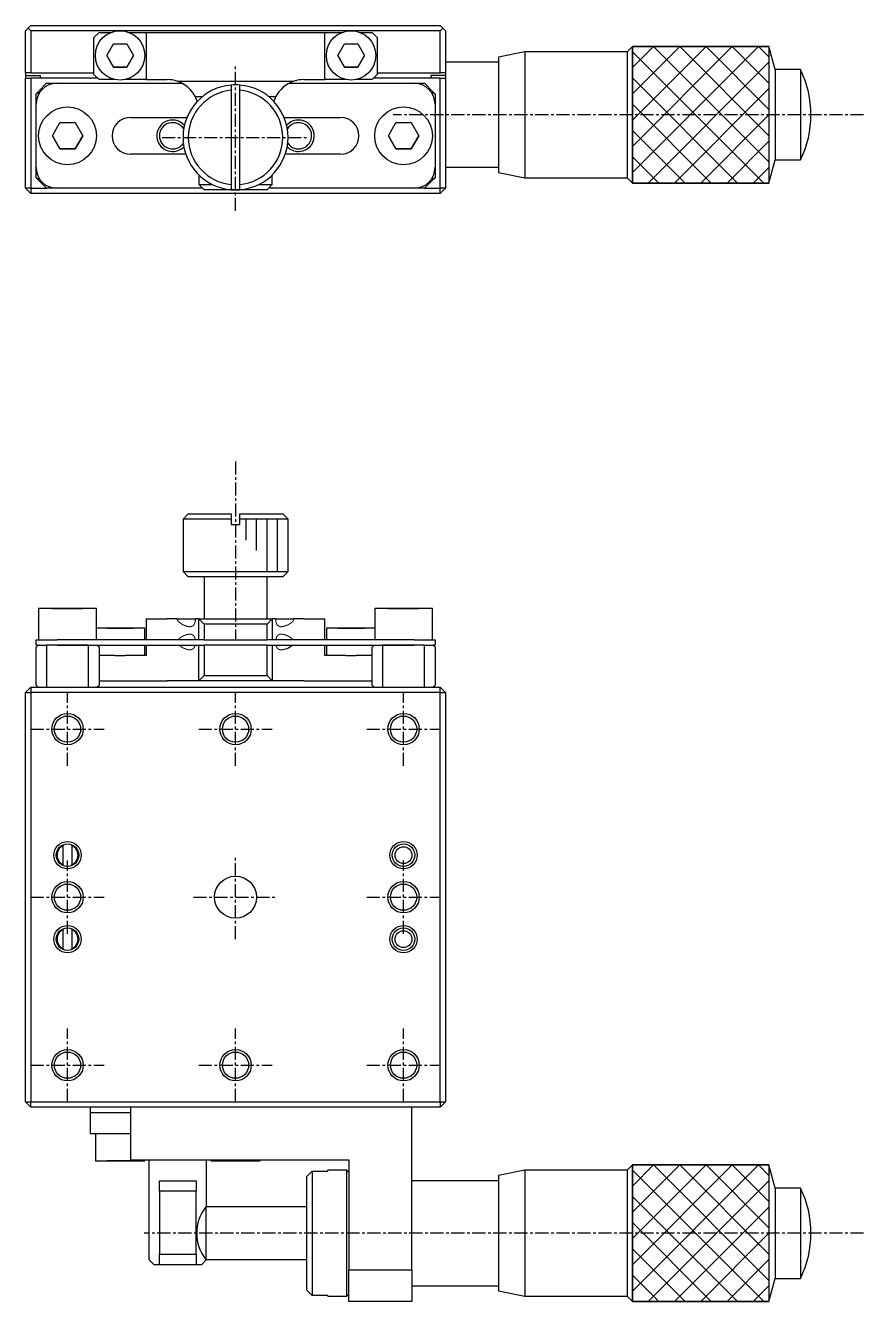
# Model space of a CAD drawing. Extents: x 10 to 355, y 10 to 230.
# Drawn here: x 122.7 to 202.5, y 108.5 to 230 of the extents above; entities that cross this region are included whole.
import ezdxf

# ---------------------------------------------------------------- set-up
doc = ezdxf.new("R2010")
doc.units = 0
doc.linetypes.add('CENTER', pattern=[2, 1.25, -0.25, 0.25, -0.25])
doc.layers.get('0').update_dxf_attribs({"linetype": 'CONTINUOUS'})
doc.layers.add('CENTER', color=1, linetype='CENTER')

msp = doc.modelspace()

# ---------------------------------------------------------------- linework, layer by layer
at = {"color": 7, "linetype": 'CONTINUOUS'}
for p, q in [((122.694926, 229.5), (122.944926, 229.75)), ((123.194926, 230), (122.944926, 229.75)), ((122.944926, 229.75), (123.194926, 229.5)), ((123.194926, 230), (162.194926, 230)), ((162.194926, 230), (162.444926, 229.75)), ((162.194926, 229.5), (162.444926, 229.75)), ((162.444926, 229.75), (162.694926, 229.5)), ((122.694926, 225.5), (122.694926, 229.5)), ((131.694926, 229.5), (123.194926, 229.5)), ((123.194926, 229.5), (123.194926, 225.5)), ((129.194926, 228.85), (129.694926, 229.35)), ((129.194926, 225.35), (129.194926, 228.85)), ((129.694926, 229.35), (130.86879, 229.35)), ((153.694926, 229.5), (131.694926, 229.5)), ((132.521062, 229.35), (134.194926, 229.35)), ((134.194926, 229.35), (134.194926, 224.85)), ((134.194926, 229.35), (151.194926, 229.35)), ((151.194926, 224.85), (151.194926, 229.35)), ((151.194926, 229.35), (152.86879, 229.35)), ((162.194926, 229.5), (153.694926, 229.5)), ((154.521062, 229.35), (155.694926, 229.35)), ((155.694926, 229.35), (156.194926, 228.85)), ((156.194926, 228.85), (156.194926, 225.35)), ((162.194926, 225.5), (162.194926, 229.5)), ((162.694926, 229.5), (162.694926, 225.5)), ((130.424755, 227.15), (131.059841, 228.25)), ((131.059841, 228.25), (132.330011, 228.25)), ((132.330011, 228.25), (132.965097, 227.15)), ((152.424755, 227.15), (153.059841, 228.25)), ((153.059841, 228.25), (154.330011, 228.25)), ((154.330011, 228.25), (154.965097, 227.15)), ((170.244925, 227.499996), (167.744926, 226.999997)), ((170.244925, 227.499996), (170.244925, 215.500004)), ((179.99493, 227.499996), (170.244925, 227.499996)), ((180.494932, 227.999999), (179.99493, 227.499996)), ((179.99493, 227.499996), (179.99493, 215.500004)), ((180.494932, 227.999999), (193.494933, 227.999999)), ((180.494932, 215.000001), (180.494932, 227.999999)), ((194.084421, 225.8), (193.494933, 227.999999)), ((193.494933, 227.999999), (193.494933, 215.000001)), ((131.059841, 226.05), (130.424755, 227.15)), ((130.424755, 227.15), (131.059841, 226.05)), ((132.330011, 226.05), (131.059841, 226.05)), ((131.059841, 226.05), (132.330011, 226.05)), ((132.965097, 227.15), (132.330011, 226.05)), ((132.330011, 226.05), (132.965097, 227.15)), ((153.059841, 226.05), (152.424755, 227.15)), ((152.424755, 227.15), (153.059841, 226.05)), ((154.330011, 226.05), (153.059841, 226.05)), ((153.059841, 226.05), (154.330011, 226.05)), ((154.965097, 227.15), (154.330011, 226.05)), ((154.330011, 226.05), (154.965097, 227.15)), ((167.744926, 226.5), (162.694926, 226.5)), ((167.744926, 226.999997), (167.744926, 216.000003)), ((123.194926, 225.5), (122.694926, 225.5)), ((122.694926, 225.5), (122.694926, 225.25)), ((122.694926, 225.25), (124.094926, 225.25)), ((122.694926, 225.25), (122.694926, 225)), ((122.694926, 214.5), (122.694926, 225)), ((122.694926, 225), (123.194926, 225)), ((123.194926, 225.5), (129.194926, 225.5)), ((123.194926, 225), (123.194926, 214.5)), ((129.544926, 225), (123.194926, 225)), ((124.094926, 225.25), (124.094926, 225)), ((129.694926, 224.85), (129.194926, 225.35)), ((131.212743, 224.85), (129.694926, 224.85)), ((134.194926, 224.85), (132.177109, 224.85)), ((134.194926, 224.85), (136.194926, 224.85)), ((149.194926, 224.85), (151.194926, 224.85)), ((153.212743, 224.85), (151.194926, 224.85)), ((155.694926, 224.85), (154.177109, 224.85)), ((156.194926, 225.35), (155.694926, 224.85)), ((162.194926, 225), (155.844926, 225)), ((156.194926, 225.5), (162.194926, 225.5)), ((162.694926, 225.25), (161.294926, 225.25)), ((161.294926, 225.25), (161.294926, 225)), ((162.694926, 225.5), (162.194926, 225.5)), ((162.194926, 214.5), (162.194926, 225)), ((162.194926, 225), (162.694926, 225)), ((162.694926, 225.5), (162.694926, 225.25)), ((162.694926, 225.25), (162.694926, 225)), ((162.694926, 225), (162.694926, 214.5)), ((194.084421, 225.8), (194.084421, 217.2)), ((196.494932, 225.8), (194.084421, 225.8)), ((196.494932, 225.8), (196.494932, 217.2)), ((123.694926, 223.5), (123.894926, 223.7)), ((124.694926, 224.5), (123.894926, 223.7)), ((123.894926, 223.7), (123.894926, 223.37178)), ((124.694926, 224.5), (125.694926, 224.5)), ((125.694926, 224.5), (137.600773, 224.5)), ((137.131676, 224.7), (148.258176, 224.7)), ((142.294926, 224.333974), (142.294926, 223.832187)), ((142.294926, 223.832187), (142.294926, 214.867813)), ((143.094926, 223.832187), (143.094926, 224.333974)), ((143.094926, 214.867813), (143.094926, 223.832187)), ((147.78902, 224.5), (159.694926, 224.5)), ((159.694926, 224.5), (160.694926, 224.5)), ((161.494926, 223.7), (160.694926, 224.5)), ((161.494926, 223.37178), (161.494926, 223.7)), ((161.494926, 223.7), (161.694926, 223.5)), ((123.694926, 222.5), (123.694926, 223.5)), ((123.694926, 216.5), (123.694926, 222.5)), ((139.504707, 223.2), (138.874012, 223.2)), ((146.51584, 223.2), (145.885145, 223.2)), ((161.694926, 223.5), (161.694926, 222.5)), ((161.694926, 222.5), (161.694926, 216.5)), ((132.694926, 221.25), (138.069994, 221.25)), ((147.319858, 221.25), (152.694926, 221.25)), ((125.25155, 219.5), (125.973238, 220.75)), ((125.973238, 220.75), (127.416614, 220.75)), ((127.416614, 220.75), (128.138302, 219.5)), ((157.25155, 219.5), (157.973238, 220.75)), ((157.973238, 220.75), (159.416614, 220.75)), ((159.416614, 220.75), (160.138302, 219.5)), ((125.973238, 218.25), (125.25155, 219.5)), ((125.25155, 219.5), (125.973238, 218.25)), ((128.138302, 219.5), (127.416614, 218.25)), ((127.416614, 218.25), (128.138302, 219.5)), ((157.973238, 218.25), (157.25155, 219.5)), ((157.25155, 219.5), (157.973238, 218.25)), ((160.138302, 219.5), (159.416614, 218.25)), ((159.416614, 218.25), (160.138302, 219.5)), ((127.416614, 218.25), (125.973238, 218.25)), ((125.973238, 218.25), (127.416614, 218.25)), ((137.957838, 217.75), (132.694926, 217.75)), ((152.694926, 217.75), (147.432014, 217.75)), ((159.416614, 218.25), (157.973238, 218.25)), ((157.973238, 218.25), (159.416614, 218.25)), ((123.694926, 215.5), (123.694926, 216.5)), ((161.694926, 216.5), (161.694926, 215.5)), ((162.694926, 216.5), (167.744926, 216.5)), ((193.494933, 215.000001), (194.084421, 217.2)), ((194.084421, 217.2), (196.494932, 217.2)), ((123.894926, 215.3), (123.694926, 215.5)), ((123.894926, 215.62822), (123.894926, 215.3)), ((123.894926, 215.3), (124.694926, 214.5)), ((139.194926, 215.779286), (139.194926, 214.85)), ((146.194926, 214.85), (146.194926, 215.779286)), ((160.694926, 214.5), (161.494926, 215.3)), ((161.494926, 215.3), (161.494926, 215.62822)), ((161.694926, 215.5), (161.494926, 215.3)), ((167.744926, 216.000003), (170.244925, 215.500004)), ((170.244925, 215.500004), (179.99493, 215.500004)), ((179.99493, 215.500004), (180.494932, 215.000001)), ((123.194926, 214.5), (122.694926, 214.5)), ((122.694926, 214.5), (123.194926, 214)), ((123.194926, 214.5), (124.694926, 214.5)), ((123.194926, 214.5), (123.194926, 214)), ((162.194926, 214), (123.194926, 214)), ((125.694926, 214.5), (124.694926, 214.5)), ((139.544926, 214.5), (125.694926, 214.5)), ((139.194926, 214.85), (140.515476, 214.85)), ((139.694926, 214.35), (139.194926, 214.85)), ((142.694926, 214.35), (139.694926, 214.35)), ((142.294926, 214.867813), (142.294926, 214.366026)), ((145.694926, 214.35), (142.694926, 214.35)), ((143.094926, 214.366026), (143.094926, 214.867813)), ((144.874375, 214.85), (146.194926, 214.85)), ((146.194926, 214.85), (145.694926, 214.35)), ((159.694926, 214.5), (145.844926, 214.5)), ((160.694926, 214.5), (159.694926, 214.5)), ((160.694926, 214.5), (162.194926, 214.5)), ((162.694926, 214.5), (162.194926, 214.5)), ((162.194926, 214), (162.194926, 214.5)), ((162.194926, 214), (162.694926, 214.5)), ((193.494933, 215.000001), (180.494932, 215.000001)), ((138.194926, 183.5), (137.694926, 183)), ((138.194926, 183.5), (142.294926, 183.5)), ((138.194926, 183.5), (142.294926, 183.5)), ((142.294926, 183.5), (142.294926, 183)), ((143.094926, 183.5), (147.194926, 183.5)), ((143.094926, 183.5), (147.194926, 183.5)), ((143.094926, 183), (143.094926, 183.5)), ((147.694926, 183), (147.194926, 183.5)), ((142.294926, 183), (137.694926, 183)), ((137.694926, 183), (137.694926, 178)), ((142.294926, 183), (142.294926, 182.5)), ((142.294926, 182.5), (143.094926, 182.5)), ((142.294926, 182.5), (143.094926, 182.5)), ((147.694926, 183), (143.094926, 183)), ((143.094926, 182.5), (143.094926, 183)), ((147.694926, 178), (147.694926, 183)), ((137.694926, 178), (142.694926, 178)), ((137.694926, 178), (138.194926, 177.5)), ((142.694926, 177.5), (138.194926, 177.5)), ((139.694926, 177.5), (139.694926, 173.5)), ((142.694926, 178), (147.694926, 178)), ((147.194926, 177.5), (142.694926, 177.5)), ((145.694926, 173.5), (145.694926, 177.5)), ((147.194926, 177.5), (147.694926, 178)), ((129.444926, 174.5), (123.944926, 174.5)), ((126.694926, 174.5), (123.944926, 174.5)), ((123.944926, 174.5), (123.944926, 171.5)), ((125.25155, 174.5), (125.973238, 174.5)), ((125.973238, 174.5), (125.25155, 174.5)), ((125.973238, 174.5), (127.416614, 174.5)), ((127.416614, 174.5), (125.973238, 174.5)), ((129.444926, 174.5), (126.694926, 174.5)), ((127.416614, 174.5), (128.138302, 174.5)), ((128.138302, 174.5), (127.416614, 174.5)), ((129.444926, 171.5), (129.444926, 174.5)), ((161.444926, 174.5), (155.944926, 174.5)), ((158.694926, 174.5), (155.944926, 174.5)), ((155.944926, 174.5), (155.944926, 171.5)), ((157.25155, 174.5), (157.973238, 174.5)), ((157.973238, 174.5), (157.25155, 174.5)), ((157.973238, 174.5), (159.416614, 174.5)), ((159.416614, 174.5), (157.973238, 174.5)), ((161.444926, 174.5), (158.694926, 174.5)), ((159.416614, 174.5), (160.138302, 174.5)), ((160.138302, 174.5), (159.416614, 174.5)), ((161.444926, 171.5), (161.444926, 174.5)), ((134.044926, 172.6), (129.444926, 172.6)), ((131.694926, 172.6), (129.444926, 172.6)), ((130.424755, 172.6), (131.059841, 172.6)), ((131.059841, 172.6), (130.424755, 172.6)), ((131.059841, 172.6), (132.330011, 172.6)), ((132.330011, 172.6), (131.059841, 172.6)), ((134.044926, 172.6), (131.694926, 172.6)), ((132.330011, 172.6), (132.965097, 172.6)), ((132.965097, 172.6), (132.330011, 172.6)), ((134.044926, 171.5), (134.044926, 172.6)), ((134.194926, 173.5), (134.194926, 171.5)), ((134.194926, 173.5), (136.194926, 173.5)), ((137.131676, 173.5), (136.194926, 173.5)), ((137.131676, 173.5), (138.874012, 173.5)), ((139.194926, 173.5), (138.874012, 173.5)), ((139.194926, 171.5), (139.194926, 173.5)), ((139.694926, 173), (139.194926, 173.5)), ((139.194926, 173.5), (141.444926, 173.5)), ((139.694926, 173), (139.694926, 171.5)), ((145.694926, 173), (139.694926, 173)), ((141.444926, 173.5), (143.944926, 173.5)), ((143.944926, 173.5), (146.194926, 173.5)), ((146.194926, 173.5), (145.694926, 173)), ((145.694926, 171.5), (145.694926, 173)), ((146.194926, 173.5), (146.194926, 171.5)), ((146.51584, 173.5), (146.194926, 173.5)), ((146.51584, 173.5), (148.258176, 173.5)), ((149.194926, 173.5), (148.258176, 173.5)), ((149.194926, 173.5), (151.194926, 173.5)), ((151.194926, 171.5), (151.194926, 173.5)), ((155.944926, 172.6), (151.344926, 172.6)), ((153.694926, 172.6), (151.344926, 172.6)), ((151.344926, 172.6), (151.344926, 171.5)), ((152.424755, 172.6), (153.059841, 172.6)), ((153.059841, 172.6), (152.424755, 172.6)), ((153.059841, 172.6), (154.330011, 172.6)), ((154.330011, 172.6), (153.059841, 172.6)), ((155.944926, 172.6), (153.694926, 172.6)), ((154.330011, 172.6), (154.965097, 172.6)), ((154.965097, 172.6), (154.330011, 172.6)), ((123.694926, 171), (123.694926, 171.5)), ((123.694926, 171.5), (125.694926, 171.5)), ((139.544926, 171.5), (125.694926, 171.5)), ((139.694926, 171.5), (139.544926, 171.5)), ((139.694926, 171.5), (145.694926, 171.5)), ((145.844926, 171.5), (145.694926, 171.5)), ((159.694926, 171.5), (145.844926, 171.5)), ((159.694926, 171.5), (161.694926, 171.5)), ((161.694926, 171.5), (161.694926, 171)), ((123.894926, 171), (123.694926, 170.8)), ((123.894926, 171), (123.694926, 171)), ((123.694926, 167.2), (123.694926, 170.8)), ((123.894926, 171), (124.694926, 171)), ((124.694926, 171), (124.694926, 167)), ((125.694926, 171), (124.694926, 171)), ((125.694926, 171), (124.694926, 171)), ((128.694926, 171), (125.694926, 171)), ((125.694926, 171), (128.694926, 171)), ((128.694926, 167), (128.694926, 171)), ((128.694926, 171), (139.544926, 171)), ((129.694926, 170.8), (129.494926, 171)), ((129.694926, 170.8), (129.694926, 167.2)), ((134.044926, 170), (134.044926, 171)), ((134.194926, 171), (134.194926, 170)), ((139.194926, 167.6), (139.194926, 171)), ((139.544926, 171), (139.694926, 171)), ((139.694926, 171), (139.694926, 168.1)), ((145.694926, 171), (139.694926, 171)), ((145.694926, 168.1), (145.694926, 171)), ((145.694926, 171), (145.844926, 171)), ((145.844926, 171), (156.694926, 171)), ((146.194926, 171), (146.194926, 167.6)), ((151.194926, 170), (151.194926, 171)), ((151.344926, 171), (151.344926, 170)), ((155.894926, 171), (155.694926, 170.8)), ((155.694926, 167.2), (155.694926, 170.8)), ((156.694926, 171), (156.694926, 167)), ((159.694926, 171), (156.694926, 171)), ((156.694926, 171), (159.694926, 171)), ((160.694926, 171), (159.694926, 171)), ((160.694926, 171), (159.694926, 171)), ((160.694926, 167), (160.694926, 171)), ((160.694926, 171), (161.494926, 171)), ((161.694926, 170.8), (161.494926, 171)), ((161.694926, 171), (161.494926, 171)), ((161.694926, 170.8), (161.694926, 167.2)), ((131.212743, 170), (129.694926, 170)), ((131.212743, 170), (131.694926, 170)), ((131.694926, 170), (132.177109, 170)), ((134.194926, 170), (132.177109, 170)), ((153.212743, 170), (151.194926, 170)), ((153.212743, 170), (153.694926, 170)), ((153.694926, 170), (154.177109, 170)), ((155.694926, 170), (154.177109, 170)), ((139.194926, 167.6), (139.694926, 168.1)), ((139.694926, 168.1), (145.694926, 168.1)), ((145.694926, 168.1), (146.194926, 167.6)), ((123.194926, 167), (122.694926, 166.5)), ((122.694926, 166.5), (123.194926, 166.5)), ((122.694926, 127.5), (122.694926, 166.5)), ((123.194926, 167), (123.194926, 166.5)), ((123.194926, 167), (124.694926, 167)), ((162.194926, 166.5), (123.194926, 166.5)), ((123.194926, 166.5), (123.194926, 127.5)), ((123.694926, 167.2), (123.894926, 167)), ((124.694926, 167), (128.694926, 167)), ((124.694926, 167), (128.694926, 167)), ((128.694926, 167), (156.694926, 167)), ((129.494926, 167), (129.694926, 167.2)), ((129.694926, 167.6), (136.194926, 167.6)), ((139.194926, 167.6), (136.194926, 167.6)), ((146.194926, 167.6), (139.194926, 167.6)), ((149.194926, 167.6), (146.194926, 167.6)), ((149.194926, 167.6), (155.694926, 167.6)), ((155.694926, 167.2), (155.894926, 167)), ((156.694926, 167), (160.694926, 167)), ((156.694926, 167), (160.694926, 167)), ((160.694926, 167), (162.194926, 167)), ((161.494926, 167), (161.694926, 167.2)), ((162.194926, 166.5), (162.194926, 167)), ((162.694926, 166.5), (162.194926, 167)), ((162.194926, 127.5), (162.194926, 166.5)), ((162.194926, 166.5), (162.694926, 166.5)), ((162.694926, 166.5), (162.694926, 127.5)), ((126.294926, 151.998389), (126.294926, 151.916515)), ((126.294926, 150.083485), (126.294926, 151.916515)), ((127.094926, 151.916515), (127.094926, 151.998389)), ((127.094926, 151.916515), (127.094926, 150.083485)), ((126.294926, 150.083485), (126.294926, 150.001611)), ((127.094926, 150.001611), (127.094926, 150.083485)), ((126.294926, 143.998389), (126.294926, 143.916515)), ((126.294926, 142.083485), (126.294926, 143.916515)), ((127.094926, 143.916515), (127.094926, 143.998389)), ((127.094926, 143.916515), (127.094926, 142.083485)), ((126.294926, 142.083485), (126.294926, 142.001611)), ((127.094926, 142.001611), (127.094926, 142.083485)), ((122.694926, 127.5), (123.194926, 127.5)), ((122.694926, 127.5), (123.194926, 127)), ((123.194926, 127.5), (162.194926, 127.5)), ((123.194926, 127), (123.194926, 127.5)), ((162.194926, 127), (123.194926, 127)), ((128.894926, 126.5), (128.894926, 127)), ((128.894926, 124.5), (128.894926, 126.5)), ((128.894926, 126.5), (132.694926, 126.5)), ((132.694926, 127), (132.694926, 122)), ((159.494926, 111.5), (159.494926, 127)), ((162.194926, 127.5), (162.694926, 127.5)), ((162.194926, 127.5), (162.194926, 127)), ((162.194926, 127), (162.694926, 127.5)), ((128.894926, 124.5), (132.694926, 124.5)), ((129.344926, 124.5), (129.344926, 121.9)), ((129.344926, 121.9), (134.044926, 121.9)), ((129.344926, 121.9), (131.694926, 121.9)), ((130.424755, 121.9), (131.059841, 121.9)), ((131.059841, 121.9), (130.424755, 121.9)), ((131.059841, 121.9), (132.330011, 121.9)), ((132.330011, 121.9), (131.059841, 121.9)), ((131.694926, 121.9), (134.044926, 121.9)), ((132.330011, 121.9), (132.965097, 121.9)), ((132.965097, 121.9), (132.330011, 121.9)), ((132.694926, 122), (153.494926, 122)), ((134.044926, 121.9), (134.044926, 122)), ((134.444926, 122), (134.444926, 112.5)), ((139.944926, 117.499996), (139.944926, 122)), ((140.344926, 122), (140.344926, 121.9)), ((140.344926, 121.9), (145.044926, 121.9)), ((140.344926, 121.9), (142.694926, 121.9)), ((141.424755, 121.9), (142.059841, 121.9)), ((142.059841, 121.9), (141.424755, 121.9)), ((142.059841, 121.9), (143.330011, 121.9)), ((143.330011, 121.9), (142.059841, 121.9)), ((142.694926, 121.9), (145.044926, 121.9)), ((143.330011, 121.9), (143.965097, 121.9)), ((143.965097, 121.9), (143.330011, 121.9)), ((145.044926, 121.9), (145.044926, 122)), ((151.444926, 122), (153.494926, 122)), ((153.494926, 122), (153.494926, 111.5)), ((149.494926, 120.408327), (149.994926, 120.91608)), ((149.494926, 109.591673), (149.494926, 120.408327)), ((149.494926, 119.643559), (149.494926, 120.408327)), ((149.994926, 120.91608), (149.994926, 109.08392)), ((149.994926, 120.91608), (151.494926, 120.91608)), ((151.494926, 120.91608), (151.494926, 121)), ((151.494926, 120.91608), (151.494926, 121)), ((153.294926, 121), (151.494926, 121)), ((153.294926, 109), (153.294926, 121)), ((153.494926, 120.8), (153.294926, 121)), ((170.244925, 120.999996), (167.744926, 120.499997)), ((167.744926, 120.499997), (167.744926, 109.500003)), ((170.244925, 120.999996), (170.244925, 109.000004)), ((179.99493, 120.999996), (170.244925, 120.999996)), ((180.494932, 121.499999), (179.99493, 120.999996)), ((179.99493, 120.999996), (179.99493, 109.000004)), ((180.494932, 121.499999), (193.494933, 121.499999)), ((180.494932, 108.500001), (180.494932, 121.499999)), ((194.084421, 119.3), (193.494933, 121.499999)), ((193.494933, 121.499999), (193.494933, 108.500001)), ((135.444926, 120), (138.944926, 120)), ((135.444926, 119), (135.444926, 120)), ((138.944926, 120), (138.944926, 119)), ((167.744926, 120), (159.494926, 120)), ((194.084421, 119.3), (194.084421, 110.7)), ((196.494932, 119.3), (194.084421, 119.3)), ((196.494932, 119.3), (196.494932, 110.7)), ((138.944926, 119), (135.444926, 119)), ((135.444926, 119), (135.444926, 113)), ((138.944926, 113), (138.944926, 119)), ((139.872435, 117.499996), (139.872435, 112.500004)), ((149.494926, 117.499996), (139.872435, 117.499996)), ((135.444926, 113), (138.944926, 113)), ((135.444926, 112), (135.444926, 113)), ((138.944926, 113), (138.944926, 112)), ((134.444926, 112.5), (134.944926, 112)), ((135.444926, 112), (134.944926, 112)), ((138.944926, 112), (135.444926, 112)), ((139.444926, 112), (138.944926, 112)), ((139.444926, 112), (139.944926, 112.5)), ((139.872435, 112.500004), (149.494926, 112.500004)), ((153.494926, 111.5), (159.494926, 111.5)), ((153.494926, 108.5), (153.494926, 111.5)), ((159.494926, 111.5), (159.494926, 108.5)), ((193.494933, 108.500001), (194.084421, 110.7)), ((194.084421, 110.7), (196.494932, 110.7)), ((149.494926, 109.591673), (149.494926, 110.356441)), ((149.994926, 109.08392), (149.494926, 109.591673)), ((159.494926, 110), (167.744926, 110)), ((167.744926, 109.500003), (170.244925, 109.000004)), ((151.494926, 109.08392), (149.994926, 109.08392)), ((151.494926, 109), (151.494926, 109.08392)), ((151.494926, 109), (151.494926, 109.08392)), ((151.494926, 109), (153.294926, 109)), ((153.294926, 109), (153.494926, 109.2)), ((159.494926, 108.5), (153.494926, 108.5)), ((170.244925, 109.000004), (179.99493, 109.000004)), ((179.99493, 109.000004), (180.494932, 108.500001)), ((193.494933, 108.500001), (180.494932, 108.500001))]:
    msp.add_line(p, q, dxfattribs=at)
at = {"color": 3, "linetype": 'CONTINUOUS'}
for p, q in [((180.494932, 227.999999), (180.494932, 215.000001)), ((193.494933, 227.999999), (180.494932, 227.999999)), ((180.494932, 225.994932), (182.499999, 227.999999)), ((180.494932, 223.494932), (184.999999, 227.999999)), ((180.494932, 220.994932), (187.499999, 227.999999)), ((180.494932, 218.494932), (189.999999, 227.999999)), ((180.494932, 215.994932), (192.499999, 227.999999)), ((180.494932, 227.505068), (192.999999, 215.000001)), ((182.500001, 227.999999), (193.494933, 217.005067)), ((185.000001, 227.999999), (193.494933, 219.505067)), ((187.500001, 227.999999), (193.494933, 222.005067)), ((190.000001, 227.999999), (193.494933, 224.505067)), ((192.500001, 227.999999), (193.494933, 227.005067)), ((193.494933, 227.999999), (193.494933, 215.000001)), ((182.000001, 215.000001), (193.494933, 226.494933)), ((180.494932, 225.005068), (190.499999, 215.000001)), ((184.500001, 215.000001), (193.494933, 223.994933)), ((180.494932, 222.505068), (187.999999, 215.000001)), ((187.000001, 215.000001), (193.494933, 221.494933)), ((180.494932, 220.005068), (185.499999, 215.000001)), ((189.500001, 215.000001), (193.494933, 218.994933)), ((180.494932, 217.505068), (182.999999, 215.000001)), ((192.000001, 215.000001), (193.494933, 216.494933)), ((180.494932, 215.005068), (180.499999, 215.000001)), ((180.494932, 215.000001), (193.494933, 215.000001)), ((143.694926, 181), (143.694926, 183)), ((144.694926, 180), (144.694926, 183)), ((145.694926, 178), (145.694926, 183)), ((146.694926, 178), (146.694926, 183)), ((180.494932, 121.499999), (180.494932, 108.500001)), ((193.494933, 121.499999), (180.494932, 121.499999)), ((180.494932, 119.494932), (182.499999, 121.499999)), ((180.494932, 116.994932), (184.999999, 121.499999)), ((180.494932, 114.494932), (187.499999, 121.499999)), ((180.494932, 111.994932), (189.999999, 121.499999)), ((180.494932, 109.494932), (192.499999, 121.499999)), ((180.494932, 121.005068), (192.999999, 108.500001)), ((182.500001, 121.499999), (193.494933, 110.505067)), ((185.000001, 121.499999), (193.494933, 113.005067)), ((187.500001, 121.499999), (193.494933, 115.505067)), ((190.000001, 121.499999), (193.494933, 118.005067)), ((192.500001, 121.499999), (193.494933, 120.505067)), ((193.494933, 121.499999), (193.494933, 108.500001)), ((182.000001, 108.500001), (193.494933, 119.994933)), ((180.494932, 118.505068), (190.499999, 108.500001)), ((184.500001, 108.500001), (193.494933, 117.494933)), ((180.494932, 116.005068), (187.999999, 108.500001)), ((187.000001, 108.500001), (193.494933, 114.994933)), ((180.494932, 113.505068), (185.499999, 108.500001)), ((189.500001, 108.500001), (193.494933, 112.494933)), ((180.494932, 111.005068), (182.999999, 108.500001)), ((192.000001, 108.500001), (193.494933, 109.994933)), ((180.494932, 108.505068), (180.499999, 108.500001)), ((180.494932, 108.500001), (193.494933, 108.500001))]:
    msp.add_line(p, q, dxfattribs=at)
at = {"color": 7, "linetype": 'CONTINUOUS', "const_width": 0.1}
for points in [[(138.337272, 172.75), (138.190157, 172.763205, -0.127022), (137.302957, 173.20113), (137.213299, 173.296292), (137.154592, 173.393304), (137.131676, 173.5)], [(148.258176, 173.5), (148.232354, 173.386628), (148.177618, 173.297867), (148.092748, 173.20619, -0.156409), (147.052527, 172.75)], [(137.21061, 171.500031), (137.282241, 171.579544, -0.159742), (138.337198, 172.05)], [(147.052643, 172.05), (147.184685, 172.039225, -0.154021), (148.179194, 171.500094)], [(138.337231, 170.55), (138.220263, 170.558584, -0.129835), (137.304313, 170.999892)]]:
    msp.add_lwpolyline(points, format="xyb", dxfattribs=at)
for points in [[(138.874012, 173.5), (138.873646, 173.467276), (138.872552, 173.434536), (138.870732, 173.401894), (138.86819, 173.369465), (138.864928, 173.337362), (138.860949, 173.305699), (138.856256, 173.274591), (138.850838, 173.244054), (138.844679, 173.214037), (138.837793, 173.184627), (138.830191, 173.155911), (138.821885, 173.127976), (138.812888, 173.100911), (138.803212, 173.074803), (138.790734, 173.044855), (138.777243, 173.016213), (138.762782, 172.98895), (138.747391, 172.963139), (138.731111, 172.938853), (138.713984, 172.916165), (138.694378, 172.893279), (138.673745, 172.872173), (138.652153, 172.852847), (138.629668, 172.835301), (138.606357, 172.819536), (138.582288, 172.805552), (138.551525, 172.790663), (138.519586, 172.778246), (138.486581, 172.76821), (138.452616, 172.760464), (138.417801, 172.754917), (138.382244, 172.751477), (138.346054, 172.750053), (138.337272, 172.75)], [(147.052527, 172.75), (147.014695, 172.751044), (146.974638, 172.754591), (146.935532, 172.760781), (146.897526, 172.769745), (146.86077, 172.781617), (146.825414, 172.796527), (146.801162, 172.809083), (146.777604, 172.82335), (146.754804, 172.839332), (146.732827, 172.857029), (146.711737, 172.876446), (146.691598, 172.897584), (146.672474, 172.920445), (146.656468, 172.942087), (146.641208, 172.965195), (146.626727, 172.989694), (146.613057, 173.015514), (146.600231, 173.042582), (146.58828, 173.070825), (146.577237, 173.100171), (146.567133, 173.130548), (146.559202, 173.157451), (146.551917, 173.185172), (146.545284, 173.213621), (146.539311, 173.242707), (146.534007, 173.272342), (146.529378, 173.302436), (146.525431, 173.332899), (146.522176, 173.363642), (146.519407, 173.397397), (146.517427, 173.431464), (146.516237, 173.465709), (146.51584, 173.5)], [(138.337198, 172.05), (138.372402, 172.049101), (138.418797, 172.044994), (138.463724, 172.037343), (138.49323, 172.030028), (138.522077, 172.020878), (138.550181, 172.009849), (138.577459, 171.996899), (138.603829, 171.981984), (138.629208, 171.96506), (138.653513, 171.946085), (138.672834, 171.92873), (138.691446, 171.90984), (138.709304, 171.889451), (138.726362, 171.867596), (138.742576, 171.844311), (138.7579, 171.819631), (138.77229, 171.79359), (138.784177, 171.769524), (138.79538, 171.744323), (138.805883, 171.718068), (138.815668, 171.69084), (138.824719, 171.66272), (138.833018, 171.633789), (138.840548, 171.604128), (138.847291, 171.573817), (138.852042, 171.549576), (138.85633, 171.524953), (138.860153, 171.5)], [(146.529699, 171.5), (146.534771, 171.532393), (146.540654, 171.564279), (146.547336, 171.595556), (146.554803, 171.626119), (146.563044, 171.655863), (146.572044, 171.684684), (146.581792, 171.712478), (146.592288, 171.739197), (146.603567, 171.764948), (146.615602, 171.789679), (146.628366, 171.813337), (146.641832, 171.835871), (146.655974, 171.857229), (146.670764, 171.87736), (146.689973, 171.900589), (146.710206, 171.922064), (146.731398, 171.941779), (146.753483, 171.959731), (146.776395, 171.975916), (146.800069, 171.99033), (146.830191, 172.005689), (146.861482, 172.01861), (146.893837, 172.029182), (146.927148, 172.037489), (146.961311, 172.04362), (146.996218, 172.04766), (147.031763, 172.049696), (147.052643, 172.05)], [(138.841532, 171), (138.833675, 170.968556), (138.824943, 170.937919), (138.815358, 170.908178), (138.80494, 170.879426), (138.793713, 170.851755), (138.781698, 170.825256), (138.768916, 170.80002), (138.753055, 170.772231), (138.736114, 170.746056), (138.718151, 170.721536), (138.699222, 170.698718), (138.679386, 170.677644), (138.658699, 170.65836), (138.635205, 170.639354), (138.610687, 170.622312), (138.585225, 170.607198), (138.558897, 170.593981), (138.531781, 170.582625), (138.503957, 170.573098), (138.466459, 170.563265), (138.427733, 170.556246), (138.38791, 170.551903), (138.347122, 170.550102), (138.337231, 170.55)], [(147.052519, 170.55), (147.050466, 170.550003), (147.014867, 170.551032), (146.979867, 170.553976), (146.945567, 170.558921), (146.912068, 170.565954), (146.879471, 170.575163), (146.847877, 170.586634), (146.817386, 170.600454), (146.793644, 170.613389), (146.770594, 170.62801), (146.748298, 170.644317), (146.726818, 170.662309), (146.706214, 170.681986), (146.686551, 170.703346), (146.667888, 170.726389), (146.652279, 170.748149), (146.637407, 170.771336), (146.623301, 170.795877), (146.609993, 170.821701), (146.597512, 170.848735), (146.585889, 170.876907), (146.575154, 170.906144), (146.565338, 170.936374), (146.556387, 170.96772), (146.54832, 171)]]:
    msp.add_lwpolyline(points, dxfattribs=at)
at = {"color": 7, "linetype": 'CONTINUOUS'}
for centre, radius in [((131.694926, 227.15), 2.35), ((153.694926, 227.15), 2.35), ((126.694926, 219.5), 2.75), ((158.694926, 219.5), 2.75), ((126.694926, 163), 1.25), ((142.694926, 163), 1.25), ((158.694926, 163), 1.25), ((126.694926, 151), 1.075), ((158.694926, 151), 1.075), ((158.694926, 151), 0.8), ((126.694926, 147), 1.25), ((142.694926, 147), 2), ((158.694926, 147), 1.25), ((126.694926, 143), 1.075), ((158.694926, 143), 1.075), ((158.694926, 143), 0.8), ((126.694926, 131), 1.25), ((142.694926, 131), 1.25), ((158.694926, 131), 1.25)]:
    msp.add_circle(centre, radius, dxfattribs=at)
at = {"color": 3, "linetype": 'CONTINUOUS'}
for centre, radius in [((126.694926, 163), 1.5), ((142.694926, 163), 1.5), ((158.694926, 163), 1.5), ((126.694926, 151), 1.3), ((158.694926, 151), 1.3), ((126.694926, 147), 1.5), ((158.694926, 147), 1.5), ((126.694926, 143), 1.3), ((158.694926, 143), 1.3), ((126.694926, 131), 1.5), ((142.694926, 131), 1.5), ((158.694926, 131), 1.5)]:
    msp.add_circle(centre, radius, dxfattribs=at)
at = {"color": 7, "linetype": 'CONTINUOUS'}
for centre, radius, start, end in [((136.194926, 221.85), 3, 71.805128, 90), ((149.194926, 221.85), 3, 90, 108.194872), ((187.749932, 221.5), 9.745001, 333.816209, 26.183791), ((125.694926, 222.5), 2, 90, 180), ((136.194922, 221.849996), 3.000005, 26.743726, 71.805086), ((142.694926, 219.35), 5, 94.588566, 265.411434), ((142.694926, 219.35), 4.5, 95.099689, 264.900311), ((142.694926, 219.35), 5, 85.411434, 94.588566), ((142.694926, 219.35), 5, 274.588566, 85.411434), ((142.694926, 219.35), 4.5, 275.099689, 84.900311), ((149.194934, 221.84999), 3.000012, 108.194966, 153.256222), ((159.694926, 222.5), 2, 0, 90), ((136.194926, 221.85), 3, 17.903998, 26.743684), ((149.194926, 221.85), 3, 153.256316, 162.096002), ((132.694926, 219.5), 1.75, 90, 270), ((152.694926, 219.5), 1.75, 270, 90), ((136.694926, 219.5), 1.25, 31.560816, 180), ((148.694926, 219.5), 1.25, 214.425008, 148.439184), ((136.694926, 219.5), 1.25, 180, 325.574992), ((125.694926, 216.5), 2, 180, 270), ((159.694926, 216.5), 2, 270, 0), ((142.694926, 219.35), 5, 265.411434, 274.588566), ((146.870108, 172.379747), 1.838817, 275.693117, 311.386932), ((126.694926, 151), 1, 113.578178, 246.421822), ((126.694926, 151), 1, 293.578178, 66.421822), ((126.694926, 143), 1, 113.578178, 246.421822), ((126.694926, 143), 1, 293.578178, 66.421822), ((187.749932, 114.999998), 9.745001, 333.816215, 26.183798), ((142.994931, 114.999997), 3.999997, 141.317795, 218.682173)]:
    msp.add_arc(centre, radius, start, end, dxfattribs=at)
at = {"color": 3, "linetype": 'CONTINUOUS'}
for centre, start, end in [((136.694926, 219.5), 41.810315, 270), ((148.694926, 219.5), 270, 138.189685), ((136.694926, 219.5), 270, 316.055477), ((148.694926, 219.5), 223.944523, 270)]:
    msp.add_arc(centre, 1.5, start, end, dxfattribs=at)
at = {"layer": 'CENTER', "color": 1, "linetype": 'CENTER'}
for p, q in [((142.694926, 212.35), (142.694926, 226.35)), ((202.494933, 221.5), (157.694926, 221.5)), ((135.694926, 219.35), (149.694926, 219.35)), ((142.694926, 188.5), (142.694926, 171.5)), ((126.694926, 159.5), (126.694926, 166.5)), ((142.694926, 159.5), (142.694926, 166.5)), ((158.694926, 159.5), (158.694926, 166.5)), ((123.194926, 163), (130.194926, 163)), ((139.194926, 163), (146.194926, 163)), ((155.194926, 163), (162.194926, 163)), ((142.694926, 143), (142.694926, 151)), ((126.694926, 143.5), (126.694926, 150.5)), ((158.694926, 143.5), (158.694926, 150.5)), ((123.194926, 147), (130.194926, 147)), ((138.694926, 147), (146.694926, 147)), ((155.194926, 147), (162.194926, 147)), ((126.694926, 127.5), (126.694926, 134.5)), ((142.694926, 127.5), (142.694926, 134.5)), ((158.694926, 127.5), (158.694926, 134.5)), ((123.194926, 131), (130.194926, 131)), ((139.194926, 131), (146.194926, 131)), ((155.194926, 131), (162.194926, 131)), ((202.494933, 115), (133.994934, 115))]:
    msp.add_line(p, q, dxfattribs=at)

doc.saveas('drawing.dxf')
